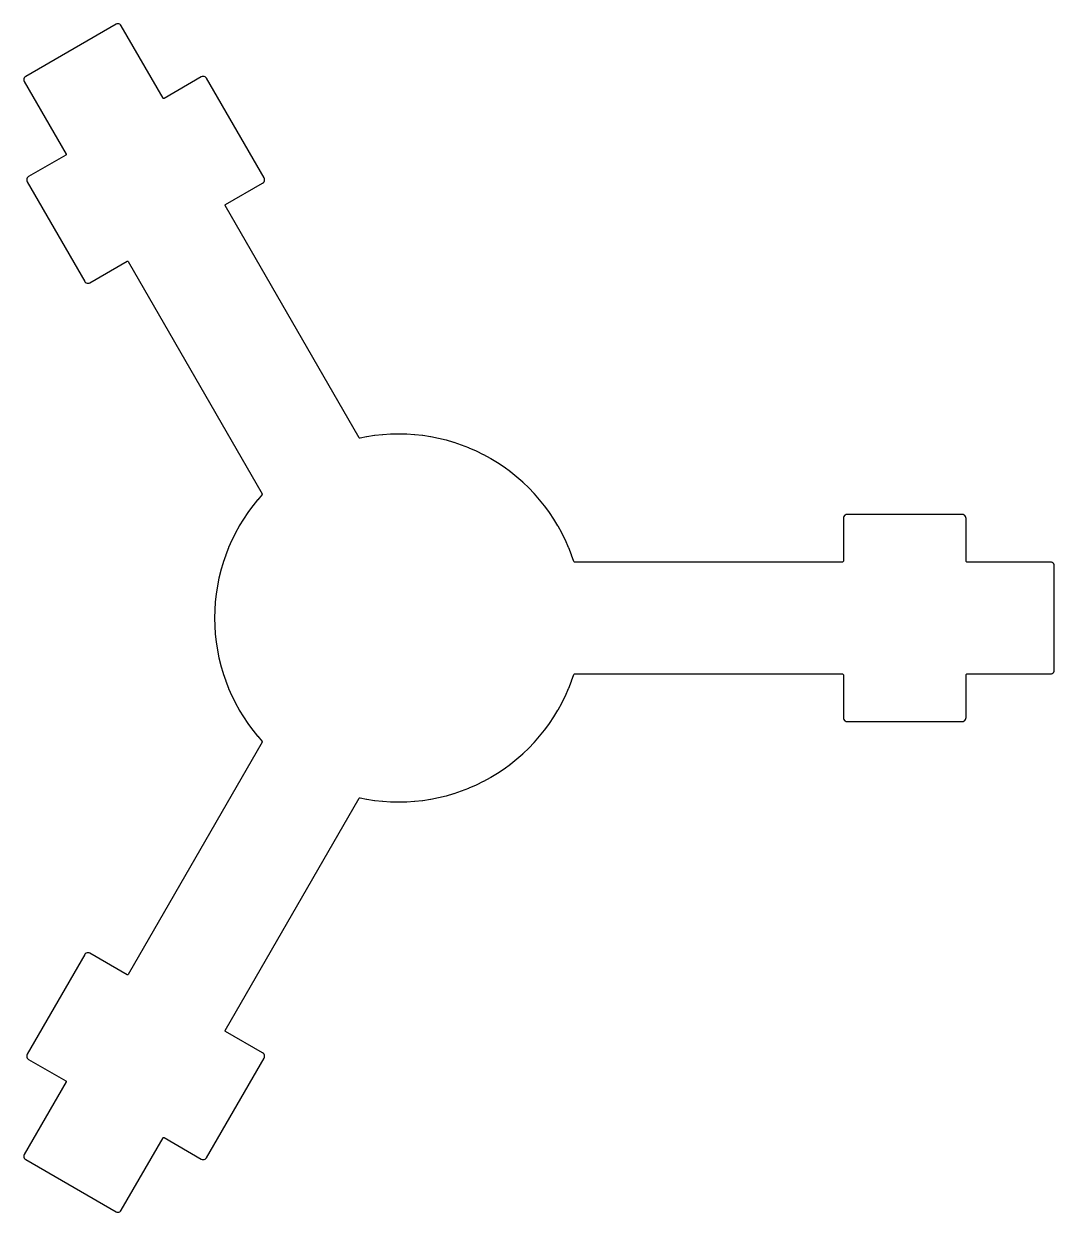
# Model space of a CAD drawing. Header units: millimetres. Extents: x -49 to 86, y -78 to 78.
import ezdxf

# ---------------------------------------------------------------- set-up
doc = ezdxf.new("R2010")
doc.units = ezdxf.units.MM
doc.layers.add('CUT_DESIGN_ONLY', color=1, linetype='Continuous')

msp = doc.modelspace()

# ---------------------------------------------------------------- linework, layer by layer
at = {"layer": 'CUT_DESIGN_ONLY'}
msp.add_lwpolyline([(-43.408588, -60.38588), (-43.371985, -60.422482), (-43.358588, -60.472482), (-43.371985, -60.522482), (-48.821985, -69.962159), (-48.871936, -70.08275), (-48.888973, -70.212159), (-48.871936, -70.341569), (-48.821985, -70.462159), (-48.742526, -70.565713), (-48.638973, -70.645172), (-36.861027, -77.445172), (-36.740437, -77.495122), (-36.611027, -77.512159), (-36.481618, -77.495122), (-36.361027, -77.445172), (-36.257474, -77.365713), (-36.178015, -77.262159), (-30.728015, -67.822482), (-30.691412, -67.78588), (-30.641412, -67.772482), (-30.591412, -67.78588), (-25.74167, -70.58588), (-25.621079, -70.63583), (-25.49167, -70.652867), (-25.36226, -70.63583), (-25.24167, -70.58588), (-25.138116, -70.506421), (-25.058657, -70.402867), (-17.558657, -57.412486), (-17.508707, -57.291896), (-17.49167, -57.162486), (-17.508707, -57.033077), (-17.558657, -56.912486), (-17.638116, -56.808933), (-17.74167, -56.729473), (-22.591412, -53.929473), (-22.628015, -53.892871), (-22.641412, -53.842871), (-22.628015, -53.792871), (-5.14435, -23.510275), (-5.099018, -23.469189), (-5.038238, -23.462197), (-4.178257, -23.633258), (-4.167536, -23.635269), (-4.156773, -23.637046), (-3.143412, -23.793017), (-3.132613, -23.794559), (-3.121783, -23.795864), (-2.102583, -23.907485), (-2.091727, -23.908554), (-2.080851, -23.909386), (-1.057752, -23.976444), (-1.04686, -23.977038), (-1.035958, -23.977395), (-0.010907, -23.999762), (0, -23.999881), (0.010907, -23.999762), (1.035958, -23.977395), (1.04686, -23.977038), (1.057752, -23.976444), (2.080851, -23.909386), (2.091727, -23.908554), (2.102583, -23.907485), (3.121783, -23.795864), (3.132613, -23.794559), (3.143412, -23.793017), (4.156773, -23.637046), (4.167536, -23.635269), (4.178257, -23.633258), (5.18385, -23.433233), (5.194525, -23.430988), (5.205148, -23.428511), (6.20106, -23.184813), (6.211626, -23.182105), (6.222131, -23.179167), (7.206465, -22.89226), (7.216903, -22.889093), (7.22727, -22.8857), (8.198152, -22.55613), (8.208443, -22.552511), (8.218652, -22.548669), (9.174234, -22.177063), (9.184357, -22.172999), (9.194388, -22.168715), (10.132852, -21.755781), (10.142788, -21.751279), (10.152623, -21.746562), (11.072182, -21.293085), (11.081912, -21.288154), (11.091532, -21.283012), (11.990435, -20.789857), (11.99994, -20.784507), (12.009327, -20.77895), (12.885863, -20.247055), (12.895127, -20.241294), (12.904262, -20.235333), (13.756763, -19.66571), (13.765766, -19.659552), (13.774633, -19.653198), (14.601476, -19.046931), (14.610202, -19.040386), (14.618783, -19.033651), (15.418394, -18.391895), (15.426826, -18.384975), (15.435105, -18.377873), (16.205962, -17.70185), (16.214085, -17.694568), (16.222046, -17.687112), (16.962682, -16.978107), (16.970479, -16.970479), (16.978107, -16.962682), (17.687112, -16.222046), (17.694568, -16.214085), (17.70185, -16.205962), (18.377873, -15.435105), (18.384975, -15.426826), (18.391895, -15.418394), (19.033651, -14.618783), (19.040386, -14.610202), (19.046931, -14.601476), (19.653198, -13.774633), (19.659552, -13.765766), (19.66571, -13.756763), (20.235333, -12.904262), (20.241294, -12.895127), (20.247055, -12.885863), (20.77895, -12.009327), (20.784507, -11.99994), (20.789857, -11.990435), (21.283012, -11.091532), (21.288154, -11.081912), (21.293085, -11.072182), (21.746562, -10.152623), (21.751279, -10.142788), (21.755781, -10.132852), (22.168715, -9.194388), (22.172999, -9.184357), (22.177063, -9.174234), (22.548669, -8.218652), (22.552511, -8.208443), (22.55613, -8.198152), (22.837977, -7.367856), (22.874423, -7.318715), (22.93267, -7.3), (57.9, -7.3), (57.95, -7.313397), (57.986603, -7.35), (58, -7.4), (58, -13), (58.017037, -13.12941), (58.066987, -13.25), (58.146447, -13.353553), (58.25, -13.433013), (58.37059, -13.482963), (58.5, -13.5), (73.5, -13.5), (73.62941, -13.482963), (73.75, -13.433013), (73.853553, -13.353553), (73.933013, -13.25), (73.982963, -13.12941), (74, -13), (74, -7.4), (74.013397, -7.35), (74.05, -7.313397), (74.1, -7.3), (85, -7.3), (85.12941, -7.282963), (85.25, -7.233013), (85.353553, -7.153553), (85.433013, -7.05), (85.482963, -6.92941), (85.5, -6.8), (85.5, 6.8), (85.482963, 6.92941), (85.433013, 7.05), (85.353553, 7.153553), (85.25, 7.233013), (85.12941, 7.282963), (85, 7.3), (74.1, 7.3), (74.05, 7.313397), (74.013397, 7.35), (74, 7.4), (74, 13), (73.982963, 13.12941), (73.933013, 13.25), (73.853553, 13.353553), (73.75, 13.433013), (73.62941, 13.482963), (73.5, 13.5), (58.5, 13.5), (58.37059, 13.482963), (58.25, 13.433013), (58.146447, 13.353553), (58.066987, 13.25), (58.017037, 13.12941), (58, 13), (58, 7.4), (57.986603, 7.35), (57.95, 7.313397), (57.9, 7.3), (22.93267, 7.3), (22.874423, 7.318715), (22.837977, 7.367856), (22.55613, 8.198152), (22.552511, 8.208443), (22.548669, 8.218652), (22.177063, 9.174234), (22.172999, 9.184357), (22.168715, 9.194388), (21.755781, 10.132852), (21.751279, 10.142788), (21.746562, 10.152623), (21.293085, 11.072182), (21.288154, 11.081912), (21.283012, 11.091532), (20.789857, 11.990435), (20.784507, 11.99994), (20.77895, 12.009327), (20.247055, 12.885863), (20.241294, 12.895127), (20.235333, 12.904262), (19.66571, 13.756763), (19.659552, 13.765766), (19.653198, 13.774633), (19.046931, 14.601476), (19.040386, 14.610202), (19.033651, 14.618783), (18.391895, 15.418394), (18.384975, 15.426826), (18.377873, 15.435105), (17.70185, 16.205962), (17.694568, 16.214085), (17.687112, 16.222046), (16.978107, 16.962682), (16.970479, 16.970479), (16.962682, 16.978107), (16.222046, 17.687112), (16.214085, 17.694568), (16.205962, 17.70185), (15.435105, 18.377873), (15.426826, 18.384975), (15.418394, 18.391895), (14.618783, 19.033651), (14.610202, 19.040386), (14.601476, 19.046931), (13.774633, 19.653198), (13.765766, 19.659552), (13.756763, 19.66571), (12.904262, 20.235333), (12.895127, 20.241294), (12.885863, 20.247055), (12.009327, 20.77895), (11.99994, 20.784507), (11.990435, 20.789857), (11.091532, 21.283012), (11.081912, 21.288154), (11.072182, 21.293085), (10.152623, 21.746562), (10.142788, 21.751279), (10.132852, 21.755781), (9.194388, 22.168715), (9.184357, 22.172999), (9.174234, 22.177063), (8.218652, 22.548669), (8.208443, 22.552511), (8.198152, 22.55613), (7.22727, 22.8857), (7.216903, 22.889093), (7.206465, 22.89226), (6.222131, 23.179167), (6.211626, 23.182105), (6.20106, 23.184813), (5.205148, 23.428511), (5.194525, 23.430988), (5.18385, 23.433233), (4.178257, 23.633258), (4.167536, 23.635269), (4.156773, 23.637046), (3.143412, 23.793017), (3.132613, 23.794559), (3.121783, 23.795864), (2.102583, 23.907485), (2.091727, 23.908554), (2.080851, 23.909386), (1.057752, 23.976444), (1.04686, 23.977038), (1.035958, 23.977395), (0.010907, 23.999762), (0, 23.999881), (-0.010907, 23.999762), (-1.035958, 23.977395), (-1.04686, 23.977038), (-1.057752, 23.976444), (-2.080851, 23.909386), (-2.091727, 23.908554), (-2.102583, 23.907485), (-3.121783, 23.795864), (-3.132613, 23.794559), (-3.143412, 23.793017), (-4.156773, 23.637046), (-4.167536, 23.635269), (-4.178257, 23.633258), (-5.038238, 23.462197), (-5.099018, 23.469189), (-5.14435, 23.510275), (-22.628015, 53.792871), (-22.641412, 53.842871), (-22.628015, 53.892871), (-22.591412, 53.929473), (-17.74167, 56.729473), (-17.638116, 56.808933), (-17.558657, 56.912486), (-17.508707, 57.033077), (-17.49167, 57.162486), (-17.508707, 57.291896), (-17.558657, 57.412486), (-25.058657, 70.402867), (-25.138116, 70.506421), (-25.24167, 70.58588), (-25.36226, 70.63583), (-25.49167, 70.652867), (-25.621079, 70.63583), (-25.74167, 70.58588), (-30.591412, 67.78588), (-30.641412, 67.772482), (-30.691412, 67.78588), (-30.728015, 67.822482), (-36.178015, 77.262159), (-36.257474, 77.365713), (-36.361027, 77.445172), (-36.481618, 77.495122), (-36.611027, 77.512159), (-36.740437, 77.495122), (-36.861027, 77.445172), (-48.638973, 70.645172), (-48.742526, 70.565713), (-48.821985, 70.462159), (-48.871936, 70.341569), (-48.888973, 70.212159), (-48.871936, 70.08275), (-48.821985, 69.962159), (-43.371985, 60.522482), (-43.358588, 60.472482), (-43.371985, 60.422482), (-43.408588, 60.38588), (-48.25833, 57.58588), (-48.361884, 57.506421), (-48.441343, 57.402867), (-48.491293, 57.282277), (-48.50833, 57.152867), (-48.491293, 57.023458), (-48.441343, 56.902867), (-40.941343, 43.912486), (-40.861884, 43.808933), (-40.75833, 43.729473), (-40.63774, 43.679523), (-40.50833, 43.662486), (-40.378921, 43.679523), (-40.25833, 43.729473), (-35.408588, 46.529473), (-35.358588, 46.542871), (-35.308588, 46.529473), (-35.271985, 46.492871), (-17.788321, 16.210275), (-17.775405, 16.150473), (-17.799739, 16.094341), (-18.377873, 15.435105), (-18.384975, 15.426826), (-18.391895, 15.418394), (-19.033651, 14.618783), (-19.040386, 14.610202), (-19.046931, 14.601476), (-19.653198, 13.774633), (-19.659552, 13.765766), (-19.66571, 13.756763), (-20.235333, 12.904262), (-20.241294, 12.895127), (-20.247055, 12.885863), (-20.77895, 12.009327), (-20.784507, 11.99994), (-20.789857, 11.990435), (-21.283012, 11.091532), (-21.288154, 11.081912), (-21.293085, 11.072182), (-21.746562, 10.152623), (-21.751279, 10.142788), (-21.755781, 10.132852), (-22.168715, 9.194388), (-22.172999, 9.184357), (-22.177063, 9.174234), (-22.548669, 8.218652), (-22.552511, 8.208443), (-22.55613, 8.198152), (-22.8857, 7.22727), (-22.889093, 7.216903), (-22.89226, 7.206465), (-23.179167, 6.222131), (-23.182105, 6.211626), (-23.184813, 6.20106), (-23.428511, 5.205148), (-23.430988, 5.194525), (-23.433233, 5.18385), (-23.633258, 4.178257), (-23.635269, 4.167536), (-23.637046, 4.156773), (-23.793017, 3.143412), (-23.794559, 3.132613), (-23.795864, 3.121783), (-23.907485, 2.102583), (-23.908554, 2.091727), (-23.909386, 2.080851), (-23.976444, 1.057752), (-23.977038, 1.04686), (-23.977395, 1.035958), (-23.999762, 0.010907), (-23.999881, 0), (-23.999762, -0.010907), (-23.977395, -1.035958), (-23.977038, -1.04686), (-23.976444, -1.057752), (-23.909386, -2.080851), (-23.908554, -2.091727), (-23.907485, -2.102583), (-23.795864, -3.121783), (-23.794559, -3.132613), (-23.793017, -3.143412), (-23.637046, -4.156773), (-23.635269, -4.167536), (-23.633258, -4.178257), (-23.433233, -5.18385), (-23.430988, -5.194525), (-23.428511, -5.205148), (-23.184813, -6.20106), (-23.182105, -6.211626), (-23.179167, -6.222131), (-22.89226, -7.206465), (-22.889093, -7.216903), (-22.8857, -7.22727), (-22.55613, -8.198152), (-22.552511, -8.208443), (-22.548669, -8.218652), (-22.177063, -9.174234), (-22.172999, -9.184357), (-22.168715, -9.194388), (-21.755781, -10.132852), (-21.751279, -10.142788), (-21.746562, -10.152623), (-21.293085, -11.072182), (-21.288154, -11.081912), (-21.283012, -11.091532), (-20.789857, -11.990435), (-20.784507, -11.99994), (-20.77895, -12.009327), (-20.247055, -12.885863), (-20.241294, -12.895127), (-20.235333, -12.904262), (-19.66571, -13.756763), (-19.659552, -13.765766), (-19.653198, -13.774633), (-19.046931, -14.601476), (-19.040386, -14.610202), (-19.033651, -14.618783), (-18.391895, -15.418394), (-18.384975, -15.426826), (-18.377873, -15.435105), (-17.799739, -16.094341), (-17.775405, -16.150473), (-17.788321, -16.210275), (-35.271985, -46.492871), (-35.308588, -46.529473), (-35.358588, -46.542871), (-35.408588, -46.529473), (-40.25833, -43.729473), (-40.378921, -43.679523), (-40.50833, -43.662486), (-40.63774, -43.679523), (-40.75833, -43.729473), (-40.861884, -43.808933), (-40.941343, -43.912486), (-48.441343, -56.902867), (-48.491293, -57.023458), (-48.50833, -57.152867), (-48.491293, -57.282277), (-48.441343, -57.402867), (-48.361884, -57.506421), (-48.25833, -57.58588)], close=True, dxfattribs=at)

doc.saveas('drawing.dxf')
